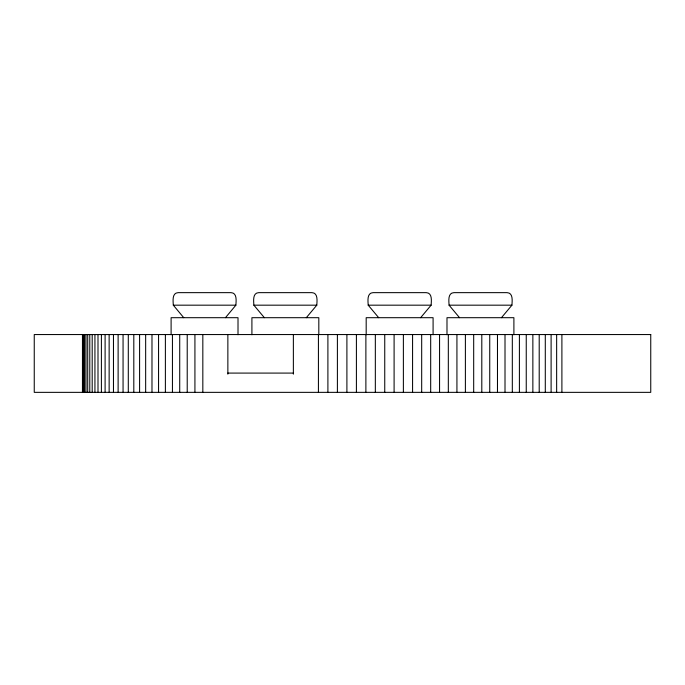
<?xml version="1.0" encoding="UTF-8"?>
<svg xmlns="http://www.w3.org/2000/svg" width="685" height="685" viewBox="0 0 685 685"><rect width="100%" height="100%" fill="white"/><g stroke="black" fill="none" stroke-linecap="round" stroke-linejoin="round"><path stroke-width="1.03" d="M225.451 317.694L235.88 305.176C236.111 301.04 237.31 292.897 231.033 292.649L178.143 292.649C171.875 292.906 173.099 301.049 173.314 305.176L183.743 317.694M306.306 317.694L316.795 305.176C317.009 301.049 318.225 292.906 311.958 292.649L258.733 292.649C252.457 292.897 253.655 301.049 253.878 305.176L264.367 317.694M420.633 317.694L431.122 305.176C431.344 301.049 432.543 292.897 426.267 292.649L373.042 292.649C366.775 292.906 367.991 301.049 368.205 305.176L378.694 317.694M501.454 317.694L511.935 305.176C512.157 301.04 513.356 292.897 507.08 292.649L453.907 292.649C447.639 292.915 448.872 301.058 449.077 305.176L459.549 317.694M173.314 305.176L235.88 305.176M253.878 305.176L316.795 305.176M368.205 305.176L431.122 305.176M449.077 305.176L511.935 305.176M227.865 373.085L293.368 373.085M561.897 334.554L561.897 392.351M556.648 334.554L556.648 392.351M551.108 334.554L551.108 392.351M545.294 334.554L545.294 392.351M539.206 334.554L539.206 392.351M532.861 334.554L532.861 392.351M526.251 334.554L526.251 392.351M519.401 334.554L519.401 392.351M513.896 334.742L513.896 317.694L446.988 317.694L446.988 334.742M512.32 334.554L512.32 392.351M505.008 334.554L505.008 392.351M497.473 334.554L497.473 392.351M489.741 334.554L489.741 392.351M481.803 334.554L481.803 392.351M473.686 334.554L473.686 392.351M465.389 334.554L465.389 392.351M456.929 334.554L456.929 392.351M448.324 334.554L448.324 392.351M439.565 334.554L439.565 392.351M433.091 334.742L433.091 317.694L366.184 317.694L366.184 334.742M430.685 334.554L430.685 392.351M421.686 334.554L421.686 392.351M412.575 334.554L412.575 392.351M403.379 334.554L403.379 392.351M394.098 334.554L394.098 392.351M384.747 334.554L384.747 392.351M375.337 334.554L375.337 392.351M365.884 334.554L365.884 392.351M356.405 334.554L356.405 392.351M346.901 334.554L346.901 392.351M337.397 334.554L337.397 392.351M327.901 334.554L327.901 392.351M318.816 334.742L318.816 317.694L251.909 317.694L251.909 334.742M318.422 334.554L318.422 392.351M293.368 334.554L293.368 374.156M238.012 334.742L238.012 317.694L171.104 317.694L171.104 334.742M227.865 334.554L227.865 374.156M202.828 334.554L202.828 392.351M194.925 334.554L194.925 392.351M187.219 334.554L187.219 392.351M179.718 334.554L179.718 392.351M172.44 334.554L172.44 392.351M165.385 334.554L165.385 392.351M158.56 334.554L158.56 392.351M151.984 334.554L151.984 392.351M145.657 334.554L145.657 392.351M139.594 334.554L139.594 392.351M133.806 334.554L133.806 392.351M128.292 334.554L128.292 392.351M123.06 334.554L123.06 392.351M118.12 334.554L118.12 392.351M113.47 334.554L113.47 392.351M109.138 334.554L109.138 392.351M105.105 334.554L105.105 392.351M101.397 334.554L101.397 392.351M97.998 334.554L97.998 392.351M94.932 334.554L94.932 392.351M92.192 334.554L92.192 392.351M89.786 334.554L89.786 392.351M87.714 334.554L87.714 392.351M85.976 334.554L85.976 392.351M84.589 334.554L84.589 392.351M83.536 334.554L83.536 392.351M82.825 334.554L82.825 392.351M82.465 334.554L82.448 392.351M650.75 334.554L34.25 334.554L34.25 392.351L650.75 392.351L650.75 334.554"/></g></svg>
